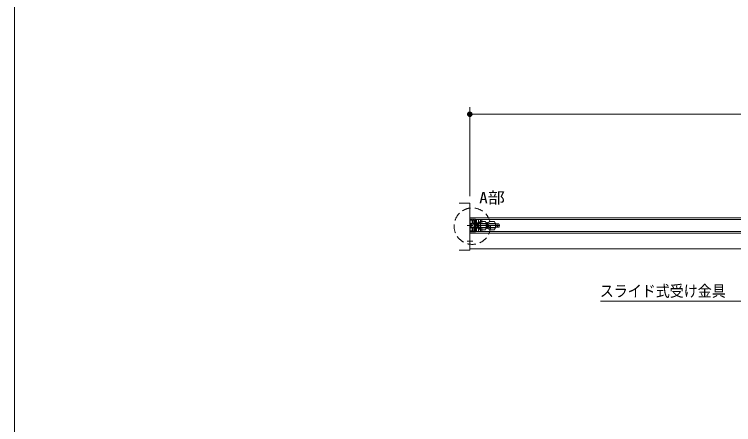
# Model space of a CAD drawing. Units: millimetres, scale not verified. Extents: x -6062 to 6062, y -3045 to 3045.
# Drawn here: x -5788 to -3734, y 704 to 1875 of the extents above; entities that cross this region are included whole.
import ezdxf
from ezdxf.enums import TextEntityAlignment as Align

# ---------------------------------------------------------------- set-up
doc = ezdxf.new("R2010")
doc.units = ezdxf.units.MM
doc.header["$LTSCALE"] = 20
doc.linetypes.add('DASHED1', pattern=[1.8, 1.2, -0.6])
for name, color, linetype, lineweight in [('0-0_2寸法-3', 7, 'Continuous', 9), ('0-1_3一般', 7, 'Continuous', 9), ('0-2_1図面枠', 7, 'Continuous', 9), ('0-3_2寸法-1', 7, 'Continuous', 9), ('0-4_0', 7, 'Continuous', 9)]:
    doc.layers.add(name, color=color, linetype=linetype, lineweight=lineweight)
doc.styles.add('ＭＳ ゴシック', font='')
doc.styles.get('ＭＳ ゴシック').set_extended_font_data('MS Gothic')

# ---------------------------------------------------------------- blocks, each defined once
blk = doc.blocks.new('_Dot')
at = {"layer": '0-4_0'}
for p, q in [((-10, 0), (-20, 0)), ((9.78, 2), (-9.78, 2)), ((7.99, 6), (-7.99, 6)), ((9.16, -3.98), (-9.16, -3.98)), ((6, -7.98), (-6, -7.98))]:
    blk.add_line(p, q, dxfattribs=at)
for points in [[(10, 0), (9.92, 1.25), (9.69, 2.49), (9.3, 3.68), (8.76, 4.82), (8.09, 5.88), (7.29, 6.85), (6.37, 7.71), (5.36, 8.44), (4.26, 9.05), (3.09, 9.51), (1.87, 9.82), (0.63, 9.98), (-0.63, 9.98), (-1.87, 9.82), (-3.09, 9.51), (-4.26, 9.05), (-5.36, 8.44), (-6.37, 7.71), (-7.29, 6.85), (-8.09, 5.88), (-8.76, 4.82), (-9.3, 3.68), (-9.69, 2.49), (-9.92, 1.25), (-10, 0), (0, 0)], [(-10, 0), (-9.92, -1.25), (-9.69, -2.49), (-9.3, -3.68), (-8.76, -4.82), (-8.09, -5.88), (-7.29, -6.85), (-6.37, -7.71), (-5.36, -8.44), (-4.26, -9.05), (-3.09, -9.51), (-1.87, -9.82), (-0.63, -9.98), (0.63, -9.98), (1.87, -9.82), (3.09, -9.51), (4.26, -9.05), (5.36, -8.44), (6.37, -7.71), (7.29, -6.85), (8.09, -5.88), (8.76, -4.82), (9.3, -3.68), (9.69, -2.49), (9.92, -1.25), (10, 0), (0, 0)]]:
    blk.add_lwpolyline(points, close=True, dxfattribs=at)
blk = doc.blocks.new('グループ-68')
at = {"layer": '0-1_3一般'}
blk.add_lwpolyline([(-54600, 26720), (-54000, 26720), (-54000, 24040), (-54600, 24040)], dxfattribs=at)
blk = doc.blocks.new('グループ-69')
at = {"layer": '0-1_3一般'}
for p, q in [((-53990, 25876.9), (-6330, 25876.9)), ((-53990, 24996.9), (-53990, 25876.9)), ((-54000, 25790.9), (-54000, 25770.9)), ((-54000, 25770.9), (-53951, 25770.9)), ((-54000, 25766.9), (-54000, 25106.9)), ((-53950, 25766.9), (-54000, 25766.9)), ((-53994, 25796.9), (-53684, 25796.9)), ((-53976, 25546.9), (-53976, 25736.9)), ((-53970, 25546.9), (-53976, 25546.9)), ((-53976, 25516.9), (-53970, 25516.9)), ((-53976, 25356.9), (-53976, 25516.9)), ((-53970, 25742.9), (-53868, 25742.9)), ((-53970, 25516.9), (-53970, 25546.9)), ((-53968, 25545.9), (-53968, 25327.9)), ((-53866, 25565.9), (-53948, 25565.9)), ((-53913.1, 25762.9), (-53935, 25775.5)), ((-53923.4, 25770.9), (-53866, 25770.9)), ((-53918, 25501.9), (-53918, 25371.9)), ((-53904, 25762.9), (-53913.1, 25762.9)), ((-53866.8, 25755.8), (-53900.1, 25762.5)), ((-53862, 25748.9), (-53862, 25750)), ((-53860, 25647.9), (-53854, 25653.9)), ((-53860, 25571.9), (-53860, 25647.9)), ((-53804, 25585.9), (-53804, 25732.9)), ((-53746, 25752.9), (-53784, 25752.9)), ((-53746, 25565.9), (-53784, 25565.9)), ((-53744, 25551.9), (-53744, 25561.9)), ((-53744, 25516.9), (-53744, 25551.9)), ((-53744, 25506.9), (-53744, 25516.9)), ((-53712, 25506.9), (-53744, 25506.9)), ((-53744, 25506.9), (-53744, 25366.9)), ((-53742, 25562.9), (-53742, 25586.9)), ((-53742, 25586.9), (-53682, 25586.9)), ((-53742, 25562.9), (-53708, 25562.9)), ((-53726, 25659.9), (-53726, 25732.9)), ((-53720, 25653.9), (-53726, 25659.9)), ((-53726, 25647.9), (-53720, 25653.9)), ((-53726, 25585.9), (-53726, 25647.9)), ((-53708, 25561.9), (-53712, 25561.9)), ((-53712, 25516.9), (-53712, 25551.9)), ((-53712, 25516.9), (-53712, 25506.9)), ((-53712, 25506.9), (-53712, 25366.9)), ((-53711.6, 25653.9), (-53591.6, 25653.9)), ((-53708, 25562.9), (-53708, 25506.9)), ((-53682, 25506.9), (-53708, 25506.9)), ((-53708, 25506.9), (-53708, 25366.9)), ((-53686, 25516.9), (-53688, 25516.9)), ((-53682, 25788.9), (-53682, 25520.9)), ((-53682, 25553.9), (-53682, 25767.9)), ((-53682, 25693.9), (-53622, 25693.9)), ((-53682, 25613.9), (-53622, 25613.9)), ((-53682, 25506.9), (-53682, 25586.9)), ((-53602, 25586.9), (-53682, 25586.9)), ((-53682, 25506.2), (-53682, 25506.9)), ((-53602, 25506.2), (-53682, 25506.2)), ((-53680, 25792.9), (-53680, 25792.3)), ((-53676, 25773.9), (-53628, 25773.9)), ((-53662, 25533.9), (-53342, 25533.9)), ((-53622, 25593.9), (-53622, 25767.9)), ((-53602, 25586.9), (-53582, 25586.9)), ((-53602, 25573.9), (-53402, 25573.9)), ((-53582, 25586.9), (-53582, 25521.7)), ((-53437.4, 25586.9), (-53582, 25586.9)), ((-53582, 25521.7), (-53582, 25352)), ((-53582, 25521), (-53582, 25521.7)), ((-53558, 25566.9), (-53558, 25514.9)), ((-53558, 25514.9), (-53510.8, 25514.9)), ((-53558, 25512.2), (-53558, 25514.9)), ((-53558, 25509.7), (-53558, 25512.2)), ((-53558, 25364), (-53558, 25509.7)), ((-53512, 25789.6), (-53512, 25509.6)), ((-53510.8, 25514.9), (-53504, 25514.9)), ((-53498, 25508.9), (-53498, 25364.9)), ((-53498, 25496.9), (-53478, 25496.9)), ((-53478, 25566.9), (-53478, 25496.9)), ((-53102, 25676.9), (-53422, 25676.9)), ((-53102, 25556.9), (-53422, 25556.9)), ((-53382, 25767.9), (-53382, 25593.9)), ((-53382, 25446.9), (-53382, 25532.9)), ((-53376, 25773.9), (-53328, 25773.9)), ((-53372, 25542.9), (-53112, 25542.9)), ((-53338, 25556.9), (-53338, 25542.9)), ((-53322, 25767.9), (-53322, 25553.9)), ((-53186, 25542.9), (-53186, 25556.9)), ((-53182, 25542.9), (-53182, 25556.9)), ((-53102, 25552.9), (-53102, 25566.9)), ((-53092, 25576.9), (-52912, 25576.9)), ((-53086.6, 25586.9), (-52917.4, 25586.9)), ((-53065.5, 25375.9), (-53065.5, 25497.9)), ((-53037, 25577.1), (-53037, 25576.9)), ((-53031.5, 25577.1), (-53031.5, 25576.9)), ((-53029.8, 25576.9), (-53029.8, 25577.1)), ((-53004, 25469.2), (-53029, 25454.8)), ((-53016.7, 25577.1), (-53016.7, 25576.9)), ((-53008.3, 25576.9), (-53008.3, 25577.1)), ((-53004, 25469.2), (-53002, 25470.4)), ((-53002, 25625.7), (-53002, 25245.7)), ((-53002, 25470.4), (-53000, 25469.2)), ((-52975, 25454.8), (-53000, 25469.2)), ((-52992.4, 25577.1), (-52992.4, 25576.9)), ((-52985.8, 25577.1), (-52985.8, 25576.9)), ((-52984, 25576.9), (-52984, 25577.1)), ((-52976.7, 25576.9), (-52976.7, 25577.1)), ((-52936, 25446.9), (-52936, 25498.1)), ((-52582, 25676.9), (-52902, 25676.9)), ((-52902, 25566.9), (-52902, 25552.9)), ((-52582, 25556.9), (-52902, 25556.9)), ((-52892, 25542.9), (-52532, 25542.9)), ((-52818, 25556.9), (-52818, 25542.9)), ((-52666, 25542.9), (-52666, 25556.9)), ((-52567.8, 25583.3), (-52562.6, 25582)), ((-52532, 25542.9), (-52532, 25330.9)), ((-52512, 25529.9), (-52532, 25529.9)), ((-52352, 25529.9), (-52512, 25529.9)), ((-52430, 25480.9), (-52430, 25392.9)), ((-52332, 25509.9), (-52332, 25363.9)), ((-53817.8, 25436.9), (-54157.8, 25436.9)), ((-54040.4, 25436.9), (-53920.4, 25436.9)), ((-54009.5, 25436.9), (-53854, 25436.9)), ((-54000, 25106.9), (-53950, 25106.9)), ((-53994, 25076.9), (-53684, 25076.9)), ((-53970, 25356.9), (-53976, 25356.9)), ((-53976, 25326.9), (-53970, 25326.9)), ((-53976, 25136.9), (-53976, 25326.9)), ((-53970, 25326.9), (-53970, 25356.9)), ((-53868, 25130.9), (-53970, 25130.9)), ((-53866, 25307.9), (-53948, 25307.9)), ((-53935, 25098.2), (-53913.1, 25110.9)), ((-53923.4, 25102.9), (-53866, 25102.9)), ((-53913.1, 25110.9), (-53904, 25110.9)), ((-53900.1, 25111.3), (-53866.8, 25117.9)), ((-53692, 25351.9), (-53898, 25351.9)), ((-53862, 25123.8), (-53862, 25124.9)), ((-53860, 25301.9), (-53860, 25225.9)), ((-53854, 25219.9), (-53860, 25225.9)), ((-53860, 25213.9), (-53854, 25219.9)), ((-53860, 25213.9), (-53860, 25108.9)), ((-53804, 25287.9), (-53804, 25140.9)), ((-53746, 25307.9), (-53784, 25307.9)), ((-53746, 25120.9), (-53784, 25120.9)), ((-52474, 25436.9), (-53774, 25436.9)), ((-53744, 25356.9), (-53744, 25366.9)), ((-53744, 25321.9), (-53744, 25356.9)), ((-53742, 25286.9), (-53742, 25310.9)), ((-53708, 25310.9), (-53742, 25310.9)), ((-53742, 25286.9), (-53682, 25286.9)), ((-53726, 25287.9), (-53726, 25225.9)), ((-53720, 25219.9), (-53726, 25225.9)), ((-53726, 25213.9), (-53720, 25219.9)), ((-53726, 25213.9), (-53726, 25140.9)), ((-53712, 25321.9), (-53712, 25356.9)), ((-53712, 25321.9), (-53712, 25311.9)), ((-53708, 25311.9), (-53712, 25311.9)), ((-53591.6, 25219.9), (-53711.6, 25219.9)), ((-53708, 25366.9), (-53708, 25310.9)), ((-53682, 25366.9), (-53708, 25366.9)), ((-53692, 25352.9), (-53692, 25351.9)), ((-53686, 25356.9), (-53688, 25356.9)), ((-53682, 25367.6), (-53602, 25367.6)), ((-53682, 25366.9), (-53682, 25367.6)), ((-53682, 25286.9), (-53682, 25366.9)), ((-53682, 25084.9), (-53682, 25352.9)), ((-53682, 25105.9), (-53682, 25319.9)), ((-53602, 25286.9), (-53682, 25286.9)), ((-53622, 25259.9), (-53682, 25259.9)), ((-53622, 25179.9), (-53682, 25179.9)), ((-53680, 25080.9), (-53680, 25081.4)), ((-53628, 25099.9), (-53676, 25099.9)), ((-53342, 25339.9), (-53662, 25339.9)), ((-53622, 25105.9), (-53622, 25279.9)), ((-53402, 25299.9), (-53602, 25299.9)), ((-53558, 25456.9), (-53582, 25456.9)), ((-53558, 25416.9), (-53582, 25416.9)), ((-53582, 25352.7), (-53582, 25352)), ((-53437.4, 25286.9), (-53582, 25286.9)), ((-53558, 25361.5), (-53558, 25364)), ((-53558, 25358.9), (-53558, 25306.9)), ((-53558, 25306.9), (-53528, 25306.9)), ((-53528, 25358.9), (-53528, 25306.9)), ((-53528, 25306.9), (-53478, 25306.9)), ((-53512, 25364.2), (-53512, 25084.2)), ((-53504, 25358.9), (-53510.8, 25358.9)), ((-53478, 25376.9), (-53498, 25376.9)), ((-53478, 25376.9), (-53478, 25306.9)), ((-53478, 25306.9), (-53428.6, 25306.9)), ((-53422, 25316.9), (-53102, 25316.9)), ((-53422, 25196.9), (-53102, 25196.9)), ((-53372, 25446.9), (-53382, 25446.9)), ((-53382, 25436.9), (-53382, 25446.9)), ((-53382, 25279.9), (-53382, 25105.9)), ((-53328, 25099.9), (-53376, 25099.9)), ((-53068, 25436.9), (-53372, 25436.9)), ((-53102, 25330.9), (-53372, 25330.9)), ((-53338, 25330.9), (-53338, 25316.9)), ((-53322, 25319.9), (-53322, 25105.9)), ((-53186, 25316.9), (-53186, 25330.9)), ((-53182, 25316.9), (-53182, 25330.9)), ((-53111.6, 25330.8), (-53112, 25330.9)), ((-53102, 25306.9), (-53102, 25340.9)), ((-53102, 25300.1), (-53102, 25306.9)), ((-53101.7, 25299.9), (-53102, 25300.1)), ((-53088.8, 25296.9), (-53090.3, 25296.9)), ((-52915.2, 25296.9), (-53088.8, 25296.9)), ((-52917.4, 25286.9), (-53086.6, 25286.9)), ((-53078, 25446.9), (-53078, 25436.9)), ((-53068, 25436.9), (-53068, 25375.7)), ((-53065.5, 25436.9), (-53068, 25436.9)), ((-53031, 25453.6), (-53029, 25454.8)), ((-53031, 25451.3), (-53031, 25453.6)), ((-53031, 25451.3), (-53031, 25422.4)), ((-53031, 25420.1), (-53031, 25422.4)), ((-53029, 25419), (-53031, 25420.1)), ((-53029, 25419), (-53004, 25404.6)), ((-53002, 25403.4), (-53004, 25404.6)), ((-53000, 25404.6), (-53002, 25403.4)), ((-53000, 25404.6), (-52975, 25419)), ((-52975, 25454.8), (-52973, 25453.6)), ((-52973, 25420.1), (-52975, 25419)), ((-52973, 25453.6), (-52973, 25451.3)), ((-52973, 25422.4), (-52973, 25451.3)), ((-52973, 25422.4), (-52973, 25420.1)), ((-52936, 25375.7), (-52936, 25436.9)), ((-52872, 25436.9), (-52936, 25436.9)), ((-52935.5, 25446.9), (-52935.5, 25436.9)), ((-52926, 25446.9), (-52926, 25436.9)), ((-52913.7, 25296.9), (-52915.2, 25296.9)), ((-52902.3, 25299.9), (-52902, 25300.1)), ((-52902, 25306.9), (-52902, 25340.9)), ((-52862, 25330.9), (-52902, 25330.9)), ((-52902, 25316.9), (-52582, 25316.9)), ((-52902, 25306.9), (-52902, 25300.1)), ((-52902, 25196.9), (-52582, 25196.9)), ((-52892.4, 25330.8), (-52892, 25330.9)), ((-52872, 25436.9), (-52862, 25436.9)), ((-52818, 25330.9), (-52818, 25316.9)), ((-52666, 25316.9), (-52666, 25330.9)), ((-52562.6, 25291.7), (-52567.8, 25290.4)), ((-52512, 25343.9), (-52532, 25343.9)), ((-52352, 25343.9), (-52512, 25343.9)), ((-52386, 25436.9), (-52474, 25436.9)), ((-52386, 25436.9), (-52286, 25436.9)), ((-53990, 24996.9), (-6330, 24996.9)), ((-53817.8, 24556.9), (-54157.8, 24556.9)), ((-53990, 24116.9), (-6330, 24116.9))]:
    blk.add_line(p, q, dxfattribs=at)
for points in [[(-53692, 25520.9), (-53692, 25521.9), (-53898, 25521.9)], [(-53854, 25653.9), (-53860, 25659.9), (-53860, 25764.9)], [(-53744, 25561.9), (-53712, 25561.9), (-53712, 25551.9)], [(-53602, 25506.2), (-53601.3, 25506.2), (-53600.6, 25506.3), (-53599.9, 25506.4), (-53599.2, 25506.5), (-53598.6, 25506.6), (-53597.9, 25506.8), (-53597.2, 25507), (-53596.5, 25507.1), (-53595.8, 25507.3), (-53595.2, 25507.6), (-53594.5, 25507.8), (-53593.8, 25508), (-53593.2, 25508.3), (-53592.5, 25508.6), (-53591.8, 25508.9), (-53591.2, 25509.2), (-53590.5, 25509.6), (-53589.8, 25509.9), (-53589.2, 25510.3), (-53588.5, 25510.7), (-53587.9, 25511.1), (-53587.3, 25511.6), (-53586.7, 25512), (-53586.2, 25512.5), (-53585.7, 25512.9), (-53585.2, 25513.4), (-53584.8, 25513.9), (-53584.4, 25514.4), (-53584, 25515), (-53583.6, 25515.5), (-53583.3, 25516.1), (-53583.1, 25516.6), (-53582.8, 25517.2), (-53582.6, 25517.8), (-53582.4, 25518.4), (-53582.3, 25519.1), (-53582.2, 25519.7), (-53582.1, 25520.4), (-53582, 25521)], [(-53558, 25566.9), (-53528, 25566.9), (-53528, 25514.9)], [(-53528, 25566.9), (-53478, 25566.9), (-53428.6, 25566.9)], [(-53068, 25498.1), (-53068, 25446.9), (-53372, 25446.9)], [(-54000, 25082.9), (-54000, 25102.9), (-53951, 25102.9)], [(-53744, 25366.9), (-53712, 25366.9), (-53712, 25356.9)], [(-53712, 25311.9), (-53744, 25311.9), (-53744, 25321.9)], [(-53602, 25367.6), (-53601.3, 25367.5), (-53600.6, 25367.5), (-53599.9, 25367.4), (-53599.2, 25367.3), (-53598.6, 25367.1), (-53597.9, 25367), (-53597.2, 25366.8), (-53596.5, 25366.6), (-53595.8, 25366.4), (-53595.2, 25366.2), (-53594.5, 25366), (-53593.8, 25365.7), (-53593.2, 25365.4), (-53592.5, 25365.2), (-53591.8, 25364.8), (-53591.2, 25364.5), (-53590.5, 25364.2), (-53589.8, 25363.8), (-53589.2, 25363.4), (-53588.5, 25363), (-53587.9, 25362.6), (-53587.3, 25362.2), (-53586.7, 25361.8), (-53586.2, 25361.3), (-53585.7, 25360.8), (-53585.2, 25360.3), (-53584.8, 25359.8), (-53584.4, 25359.3), (-53584, 25358.8), (-53583.6, 25358.3), (-53583.3, 25357.7), (-53583.1, 25357.1), (-53582.8, 25356.5), (-53582.6, 25355.9), (-53582.4, 25355.3), (-53582.3, 25354.7), (-53582.2, 25354.1), (-53582.1, 25353.4), (-53582, 25352.7)], [(-53582, 25352), (-53582, 25286.9), (-53602, 25286.9)], [(-53510.8, 25358.9), (-53558, 25358.9), (-53558, 25361.5)], [(-53382, 25340.9), (-53382, 25436.9), (-53372, 25436.9)], [(-53102, 25320.9), (-53102.1, 25321.3), (-53102.1, 25321.7), (-53102.2, 25322), (-53102.3, 25322.4), (-53102.4, 25322.8), (-53102.5, 25323.1), (-53102.6, 25323.5), (-53102.8, 25323.8), (-53102.9, 25324.2), (-53103.1, 25324.5), (-53103.2, 25324.9), (-53103.4, 25325.2), (-53103.6, 25325.5), (-53103.8, 25325.8), (-53104, 25326.1), (-53104.2, 25326.4), (-53104.5, 25326.7), (-53104.7, 25327), (-53105, 25327.3), (-53105.3, 25327.6), (-53105.6, 25327.9), (-53105.8, 25328.2), (-53106.1, 25328.4), (-53106.4, 25328.6), (-53106.7, 25328.9), (-53107.1, 25329.1), (-53107.4, 25329.3), (-53107.7, 25329.5), (-53108, 25329.7), (-53108.4, 25329.8), (-53108.7, 25330), (-53109, 25330.1), (-53109.4, 25330.3), (-53109.7, 25330.4), (-53110.1, 25330.5), (-53110.5, 25330.6), (-53110.8, 25330.7), (-53111.2, 25330.8), (-53111.6, 25330.8)], [(-53088.8, 25296.9), (-53089.1, 25296.9), (-53089.5, 25296.9), (-53089.8, 25296.9), (-53090.2, 25297), (-53090.5, 25297), (-53090.8, 25297), (-53091.2, 25297), (-53091.5, 25297.1), (-53091.9, 25297.1), (-53092.2, 25297.2), (-53092.5, 25297.2), (-53092.9, 25297.3), (-53093.2, 25297.3), (-53093.6, 25297.4), (-53093.9, 25297.4), (-53094.2, 25297.5), (-53094.6, 25297.5), (-53094.9, 25297.6), (-53095.2, 25297.7), (-53095.6, 25297.8), (-53095.9, 25297.8), (-53096.2, 25297.9), (-53096.6, 25298), (-53096.9, 25298.1), (-53097.2, 25298.2), (-53097.6, 25298.3), (-53097.9, 25298.4), (-53098.2, 25298.5), (-53098.5, 25298.6), (-53098.9, 25298.7), (-53099.2, 25298.8), (-53099.5, 25299), (-53099.8, 25299.1), (-53100.1, 25299.2), (-53100.4, 25299.4), (-53100.8, 25299.5), (-53101.1, 25299.6), (-53101.4, 25299.8), (-53101.7, 25299.9)], [(-52862, 25340.9), (-52862, 25446.9), (-52936, 25446.9)], [(-52915.2, 25296.9), (-52914.9, 25296.9), (-52914.5, 25296.9), (-52914.2, 25296.9), (-52913.8, 25297), (-52913.5, 25297), (-52913.2, 25297), (-52912.8, 25297), (-52912.5, 25297.1), (-52912.1, 25297.1), (-52911.8, 25297.2), (-52911.5, 25297.2), (-52911.1, 25297.3), (-52910.8, 25297.3), (-52910.4, 25297.4), (-52910.1, 25297.4), (-52909.8, 25297.5), (-52909.4, 25297.5), (-52909.1, 25297.6), (-52908.8, 25297.7), (-52908.4, 25297.8), (-52908.1, 25297.8), (-52907.8, 25297.9), (-52907.4, 25298), (-52907.1, 25298.1), (-52906.8, 25298.2), (-52906.4, 25298.3), (-52906.1, 25298.4), (-52905.8, 25298.5), (-52905.5, 25298.6), (-52905.1, 25298.7), (-52904.8, 25298.8), (-52904.5, 25299), (-52904.2, 25299.1), (-52903.9, 25299.2), (-52903.6, 25299.4), (-52903.2, 25299.5), (-52902.9, 25299.6), (-52902.6, 25299.8), (-52902.3, 25299.9)], [(-52902, 25320.9), (-52901.9, 25321.3), (-52901.9, 25321.7), (-52901.8, 25322), (-52901.7, 25322.4), (-52901.6, 25322.8), (-52901.5, 25323.1), (-52901.4, 25323.5), (-52901.2, 25323.8), (-52901.1, 25324.2), (-52900.9, 25324.5), (-52900.8, 25324.9), (-52900.6, 25325.2), (-52900.4, 25325.5), (-52900.2, 25325.8), (-52900, 25326.1), (-52899.8, 25326.4), (-52899.5, 25326.7), (-52899.3, 25327), (-52899, 25327.3), (-52898.7, 25327.6), (-52898.4, 25327.9), (-52898.2, 25328.2), (-52897.9, 25328.4), (-52897.6, 25328.6), (-52897.3, 25328.9), (-52896.9, 25329.1), (-52896.6, 25329.3), (-52896.3, 25329.5), (-52896, 25329.7), (-52895.6, 25329.8), (-52895.3, 25330), (-52895, 25330.1), (-52894.6, 25330.3), (-52894.3, 25330.4), (-52893.9, 25330.5), (-52893.5, 25330.6), (-52893.2, 25330.7), (-52892.8, 25330.8), (-52892.4, 25330.8)], [(-52532, 25330.9), (-52862, 25330.9), (-52862, 25340.9)], [(-53990, 24116.9), (-53990, 24996.9), (-6330, 24996.9), (-6330, 24116.9)]]:
    blk.add_lwpolyline(points, dxfattribs=at)
blk.add_lwpolyline([(-30318, 25096.9), (-53682, 25096.9), (-53682, 25776.9), (-30318, 25776.9)], close=True, dxfattribs=at)
blk.add_circle((-52430, 25436.9), 40, dxfattribs=at)
for centre, radius, start, end in [((-53994, 25790.9), 6, 90, 180), ((-53970, 25736.9), 6, 90, 180), ((-53948, 25545.9), 20, 90, 180), ((-53951, 25774.9), 4, 270, 326.25101), ((-53940, 25766.9), 10, 60, 180), ((-53936, 25764.9), 14, 25.37693, 146.25101), ((-53898, 25501.9), 20, 90, 180), ((-53904, 25742.9), 20, 78.69007, 90), ((-53868, 25748.9), 6, 270, 0), ((-53868, 25750), 6, 0, 78.69007), ((-53866, 25764.9), 6, 0, 90), ((-53866, 25571.9), 6, 270, 0), ((-53784, 25732.9), 20, 90, 180), ((-53784, 25585.9), 20, 180, 270), ((-53746, 25732.9), 20, 0, 90), ((-53746, 25585.9), 20, 270, 0), ((-53688, 25520.9), 4, 180, 270), ((-53686, 25520.9), 4, 270, 0), ((-53684, 25792.9), 4, 0, 90), ((-53684, 25792.3), 4, 300, 0), ((-53676, 25767.9), 6, 90, 180), ((-53662, 25553.9), 20, 180, 270), ((-53628, 25767.9), 6, 0, 90), ((-53602, 25593.9), 20, 180, 270), ((-53504, 25508.9), 6, 0, 90), ((-53342, 25616.9), 100, 143.1301, 216.8699), ((-53402, 25593.9), 20, 270, 0), ((-53376, 25767.9), 6, 90, 180), ((-53372, 25532.9), 10, 90, 180), ((-53342, 25553.9), 20, 270, 0), ((-53328, 25767.9), 6, 0, 90), ((-53112, 25552.9), 10, 270, 0), ((-53182, 25616.9), 100, 336.42182, 36.8699), ((-53092, 25566.9), 10, 90, 180), ((-53002, 25436.9), 90, 42.83343, 137.16657), ((-53002, 25436.9), 88, 40.86657, 136.1402), ((-53002, 25465.8), 4, 60, 120), ((-52822, 25616.9), 100, 143.1301, 203.57818), ((-52912, 25566.9), 10, 0, 90), ((-52892, 25552.9), 10, 180, 270), ((-52662, 25616.9), 100, 323.1301, 36.8699), ((-52582, 25504.4), 80, 69.44395, 75.96376), ((-52582, 25504.4), 80, 18.55872, 69.44395), ((-52352, 25509.9), 20, 0, 90), ((-53994, 25082.9), 6, 180, 270), ((-53970, 25136.9), 6, 180, 270), ((-53948, 25327.9), 20, 180, 270), ((-53951, 25098.9), 4, 33.74899, 90), ((-53940, 25106.9), 10, 180, 300), ((-53936, 25108.9), 14, 213.74899, 334.62307), ((-53898, 25371.9), 20, 180, 270), ((-53904, 25130.9), 20, 270, 281.30993), ((-53868, 25124.9), 6, 0, 90), ((-53868, 25123.8), 6, 281.30993, 0), ((-53866, 25301.9), 6, 0, 90), ((-53866, 25108.9), 6, 270, 0), ((-53784, 25287.9), 20, 90, 180), ((-53784, 25140.9), 20, 180, 270), ((-53746, 25287.9), 20, 0, 90), ((-53746, 25140.9), 20, 270, 0), ((-53688, 25352.9), 4, 90, 180), ((-53686, 25352.9), 4, 0, 90), ((-53684, 25080.9), 4, 270, 0), ((-53662, 25319.9), 20, 90, 180), ((-53676, 25105.9), 6, 180, 270), ((-53684, 25081.4), 4, 0, 60), ((-53628, 25105.9), 6, 270, 0), ((-53602, 25279.9), 20, 90, 180), ((-53504, 25364.9), 6, 270, 0), ((-53342, 25256.9), 100, 143.1301, 216.8699), ((-53402, 25279.9), 20, 0, 90), ((-53372, 25340.9), 10, 180, 270), ((-53376, 25105.9), 6, 180, 270), ((-53342, 25319.9), 20, 0, 90), ((-53328, 25105.9), 6, 270, 0), ((-53182, 25256.9), 100, 323.1301, 24.27374), ((-53002, 25436.9), 90, 222.83343, 317.16657), ((-53002, 25436.9), 88, 223.8598, 319.13343), ((-53027, 25451.3), 4, 120, 180), ((-53027, 25422.4), 4, 180, 240), ((-53002, 25408), 4, 240, 300), ((-52977, 25451.3), 4, 0, 60), ((-52977, 25422.4), 4, 300, 0), ((-52822, 25256.9), 100, 155.72568, 216.8699), ((-52662, 25256.9), 100, 323.1301, 36.8699), ((-52582, 25369.3), 80, 284.03624, 290.55605), ((-52582, 25369.3), 80, 290.55605, 341.44128), ((-52352, 25363.9), 20, 270, 0)]:
    blk.add_arc(centre, radius, start, end, dxfattribs=at)
blk = doc.blocks.new('グループ-70')
at = {"layer": '0-1_3一般'}
for name in ['グループ-68', 'グループ-69']:
    blk.add_blockref(name, (0, 0), dxfattribs=at)
blk = doc.blocks.new('グループ-82')
at = {"layer": '0-2_1図面枠'}
blk.add_lwpolyline([(-80000, 55400), (80000, 55400), (80000, -55400), (-80000, -55400)], close=True, dxfattribs=at)
blk = doc.blocks.new('図面枠')
at = {"layer": '0-2_1図面枠'}
blk.add_blockref('グループ-82', (0, 0), dxfattribs=at)

msp = doc.modelspace()

# ---------------------------------------------------------------- linework, layer by layer
at = {"layer": '0-0_2寸法-3'}
msp.add_lwpolyline([(-3586.1, 1271.84), (-3710.22, 1055.84), (-4114.59, 1055.84)], dxfattribs=at)
at = {"layer": '0-1_3一般', "linetype": 'DASHED1'}
msp.add_circle((-4480.34, 1270.28), 52, dxfattribs=at)
at = {"layer": '0-3_2寸法-1'}
for p, q in [((-4487.5, 1356), (-4487.5, 1609.54)), ((-2116.21, 1589.54), (-4474.79, 1589.54))]:
    msp.add_line(p, q, dxfattribs=at)

# ---------------------------------------------------------------- block references
at = {"layer": '0-1_3一般', "xscale": 0.05, "yscale": 0.05}
msp.add_blockref('グループ-70', (-1787.5, 0), dxfattribs=at)
at = {"layer": '0-2_1図面枠', "xscale": 0.05, "yscale": 0.05}
msp.add_blockref('図面枠', (-1787.5, 0), dxfattribs=at)
at = {"layer": '0-3_2寸法-1', "xscale": 0.6356201, "yscale": 0.6356201, "rotation": 180}
msp.add_blockref('_Dot', (-4487.5, 1589.54), dxfattribs=at)

# ---------------------------------------------------------------- texts
at = {"layer": '0-0_2寸法-3', "style": 'ＭＳ ゴシック'}
for s, width, p in [('A部', 1.1, (-4460.61, 1325.27)), ('スライド式受け金具', 0.9, (-4116.52, 1059.19))]:
    msp.add_text(s, height=32.55, dxfattribs=dict(at, width=width)).set_placement(p, align=Align.BOTTOM_LEFT)

doc.saveas('drawing.dxf')
